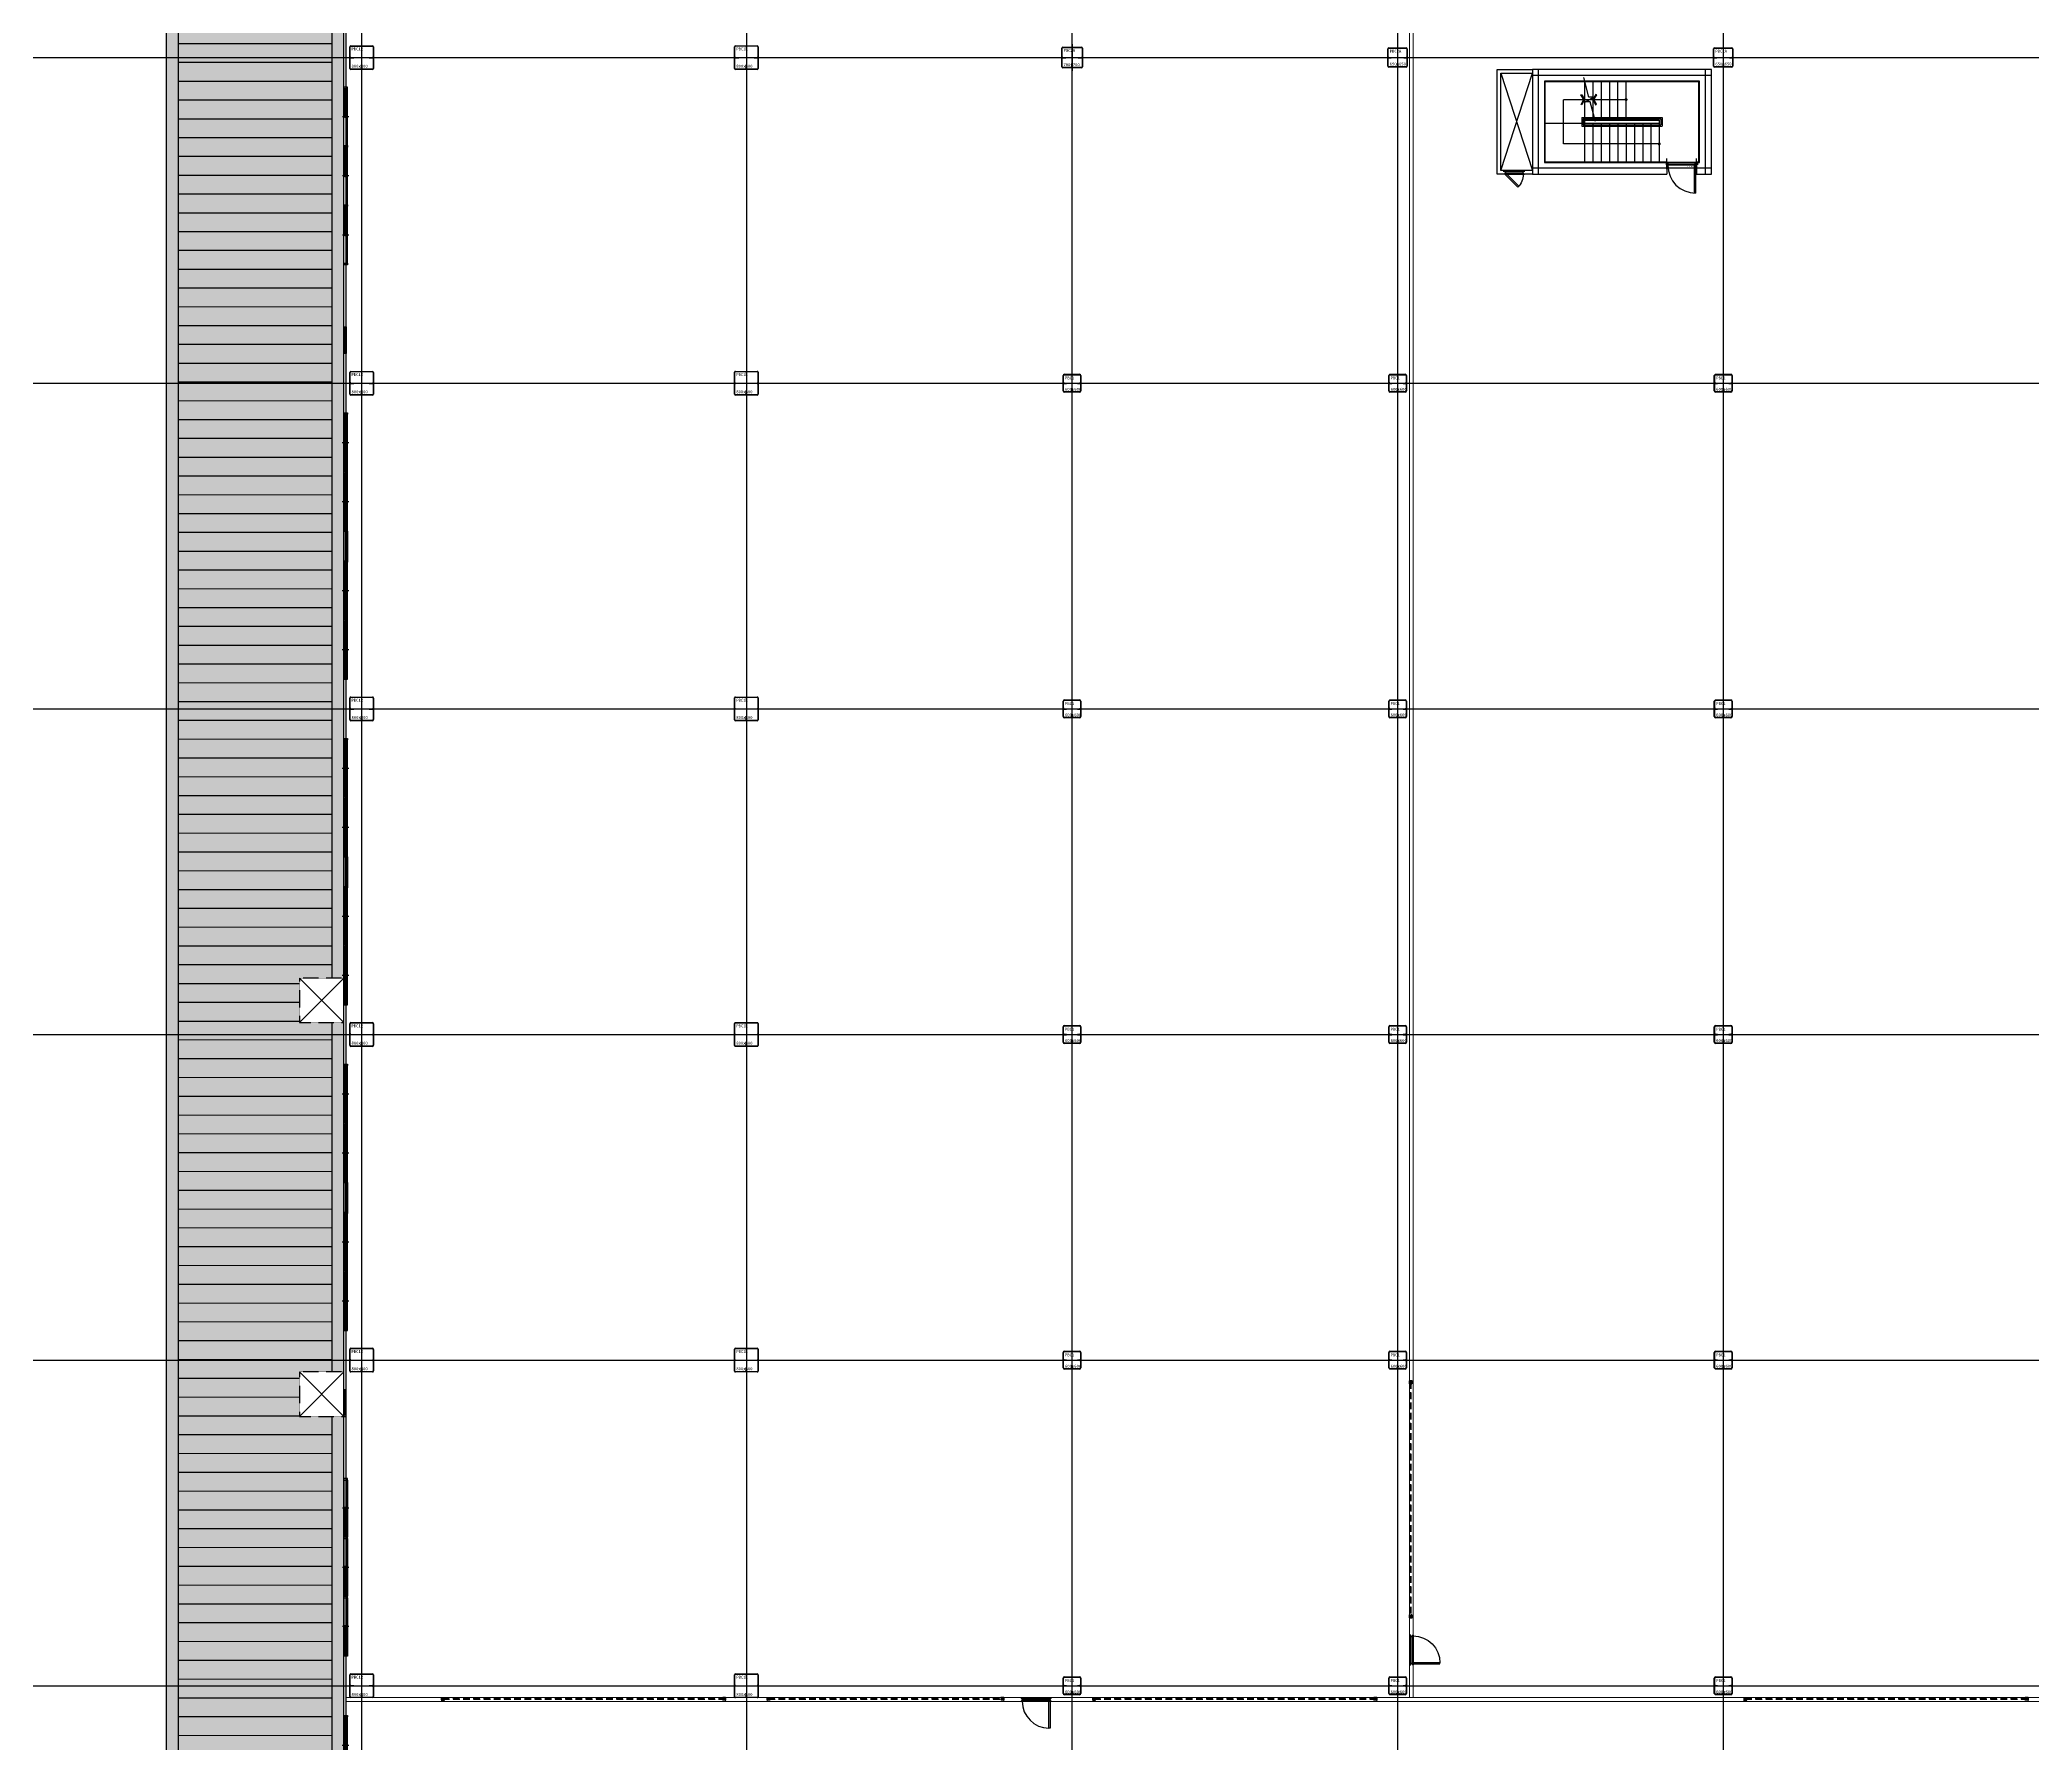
# Model space of a CAD drawing. Extents: x 152195838 to 160350639, y 364657247 to 370318102.
# Drawn here: x 157989079 to 158056385, y 365003094 to 365060630 of the extents above; entities that cross this region are included whole.
import ezdxf
from ezdxf.enums import TextEntityAlignment as Align
from ezdxf.xclip import XClip

# ---------------------------------------------------------------- set-up
doc = ezdxf.new("R2010")
doc.units = 0
doc.header["$MEASUREMENT"] = 0
for name, pattern in [('CEN', [63, 60, -1, 1, -1]), ('DASHED', [0.75, 0.5, -0.25]), ('HID', [2.3, 1.5, -0.8])]:
    doc.linetypes.add(name, pattern=pattern)
doc.layers.get('0').update_dxf_attribs({"linetype": 'CONTINUOUS'})
doc.layers.get('Defpoints').update_dxf_attribs({"linetype": 'CONTINUOUS'})
doc.layers.add('!WORK', color=150, linetype='CONTINUOUS', plot=False)
doc.layers.add('DEFPOINT', color=135, linetype='CONTINUOUS', plot=False)
for name, color, linetype in [('-S-foundation txt', 3, 'CONTINUOUS'), ('0-신축', 1, 'CONTINUOUS'), ('4A.TEC CEN 보조1', 14, 'CEN'), ('4A.TEC DOOR', 4, 'CONTINUOUS'), ('4A.TEC ELE 1', 7, 'CONTINUOUS'), ('4A.TEC ELE 4', 9, 'CONTINUOUS'), ('4A.TEC IND', 7, 'CONTINUOUS'), ('4A.TEC OPEN', 9, 'HID'), ('4A.TEC 마감선 2', 5, 'CONTINUOUS'), ('4A.TEC 벽체 1', 2, 'CONTINUOUS'), ('4A.TEC 벽체 3', 4, 'CONTINUOUS'), ('4A.TEC 벽체 4', 7, 'CONTINUOUS'), ('4A.TEC 주차 일반', 8, 'CONTINUOUS'), ('4A.TEC 창호 2', 4, 'CONTINUOUS'), ('4A.TEC 해치 1', 9, 'CONTINUOUS'), ('A-DOOR', 4, 'CONTINUOUS'), ('A-DOOR-C', 1, 'CONTINUOUS'), ('A-DOOR-FIN', 8, 'CONTINUOUS'), ('A-DOOR1', 4, 'CONTINUOUS'), ('A-DOOR2_CpON', 8, 'CONTINUOUS'), ('A-ETC', 5, 'CONTINUOUS'), ('main-plan$0$4A.TEC DOOR', 4, 'CONTINUOUS'), ('main-Plan$0$4A.TEC 창호 2', 4, 'CONTINUOUS'), ('P-BOX', 3, 'CONTINUOUS'), ('㈜SE&C ELE 1', 7, 'CONTINUOUS'), ('㈜SE&C 창호 2', 4, 'CONTINUOUS')]:
    doc.layers.add(name, color=color, linetype=linetype)
doc.styles.add('돋움', font='')
doc.styles.add('돋움체', font='')
doc.styles.get('돋움').set_extended_font_data('DotumChe')
doc.styles.get('돋움체').set_extended_font_data('DotumChe')

# ---------------------------------------------------------------- blocks, each defined once
blk = doc.blocks.new('asq9q')
for p, q in [((159790047, 364980932), (159791547, 364982432)), ((159790047, 364982432), (159791547, 364980932))]:
    blk.add_line(p, q)
at = {"linetype": 'DASHED'}
blk.add_lwpolyline([(159790047, 364980932), (159791547, 364980932), (159791547, 364982432), (159790047, 364982432)], close=True, dxfattribs=at)
blk = doc.blocks.new('zw$EEDA')
at = {"layer": '4A.TEC 해치 1', "linetype": 'Continuous'}
h = blk.add_hatch(color=254, dxfattribs=at)
h.dxf.hatch_style = 1
h.paths.add_polyline_path([(6000, 0), (6000, 11000), (4500, 11000), (4500, 12500), (6000, 12500), (6000, 31700), (4500, 31700), (4500, 33200), (6000, 33200), (6000, 45000), (4500, 45000), (4500, 46500), (6000, 46500), (6000, 89200), (0, 89200), (0, 0)])
at = {"layer": '4A.TEC 해치 1'}
h = blk.add_hatch(dxfattribs=at)
h.set_pattern_fill('LINE', color=256, scale=200, angle=360)
h.set_pattern_definition([(360, (-434424.4, 2090698.2), (2e-12, 635), [])])
edge = h.paths.add_edge_path()
edge.add_line((400, 88800), (5600, 88800))
edge.add_line((5600, 88800), (5600, 46500))
edge.add_line((5600, 46500), (4500, 46500))
edge.add_line((4500, 46500), (4500, 45000))
edge.add_line((4500, 45000), (5600, 45000))
edge.add_line((5600, 45000), (5600, 33200))
edge.add_line((5600, 33200), (4500, 33200))
edge.add_line((4500, 33200), (4500, 31700))
edge.add_line((4500, 31700), (5600, 31700))
edge.add_line((5600, 31700), (5600, 12500))
edge.add_line((5600, 12500), (4500, 12500))
edge.add_line((4500, 12500), (4500, 11000))
edge.add_line((4500, 11000), (5600, 11000))
edge.add_line((5600, 11000), (5600, 400))
edge.add_line((5600, 400), (400, 400))
edge.add_line((400, 400), (400, 88600))
at = {"ltscale": 1000}
blk.add_lwpolyline([(6000, 89200), (0, 89200), (0, 0), (6000, 0)], dxfattribs=at)
at = {"layer": '4A.TEC ELE 1', "color": 8}
for p, q in [((5600, 88800), (5600, 46500)), ((5600, 45000), (5600, 33200)), ((5600, 31700), (5600, 12500))]:
    blk.add_line(p, q, dxfattribs=at)
blk.add_lwpolyline([(6000, 88800), (400, 88800), (400, 400), (5600, 400)], dxfattribs=at)
for p in [(-159785547, -364935932), (-159785547, -364949232)]:
    blk.add_blockref('asq9q', p)
blk = doc.blocks.new('dwg3220')
h = blk.add_hatch()
h.set_pattern_fill('ANSI37', color=253, scale=4000, angle=45, style=0)
h.set_pattern_definition([(90, (143763.5, -224403.43), (-500, 3e-14), []), (180, (143763.5, -224403.43), (-6e-14, -500), [])])
h.paths.add_polyline_path([(175475, 107628), (168277, 111740), (163617, 114401, -0.125113), (160887, 117037), (160717, 116931, -0.044026), (160093, 118172), (146103, 153405), (143474, 160024), (143474, 180350, 0.031352), (141674, 178662), (141674, 159680), (144572, 152384), (158420, 117508, 0.170076), (162625, 112664), (198212, 92338, 0.414214), (197541, 94794), (175375, 107454)])
blk = doc.blocks.new('main-Plan$0$4A.TEC 점검구 700')
at = {"layer": 'main-Plan$0$4A.TEC 창호 2', "ltscale": 1.2}
for p, q in [((-55, 0), (-645, 0)), ((-40, -100), (-660, -100)), ((-55, -50), (-645, -50))]:
    blk.add_line(p, q, dxfattribs=at)
at = {"layer": 'main-Plan$0$4A.TEC 창호 2', "flags": 128}
for points in [[(-700, -20), (-700, 0), (-645, 0), (-645, -50), (-660, -50), (-660, -100), (-700, -100), (-700, -80)], [(0, -20), (0, 0), (-55, 0), (-55, -50), (-40, -50), (-40, -100), (0, -100), (0, -80)]]:
    blk.add_lwpolyline(points, dxfattribs=at)
at = {"layer": 'main-Plan$0$4A.TEC 창호 2', "ltscale": 1.2}
blk.add_lwpolyline([(-40, -100), (-72, -68), (-510, -507), (-478, -538)], close=True, dxfattribs=at)
at = {"layer": 'main-Plan$0$4A.TEC 창호 2'}
blk.add_arc((-40, -100), 620, 180, 225, dxfattribs=at)
blk = doc.blocks.new('zw$4FF5')
at = {"layer": '4A.TEC OPEN', "ltscale": 150}
for p, q in [((72, 9754), (72, 246)), ((98, 9760), (98, 240))]:
    blk.add_line(p, q, dxfattribs=at)
at = {"layer": '4A.TEC 벽체 4', "color": 251, "lineweight": 0, "ltscale": 15}
for p, q in [((125, 9800), (0, 9800)), ((125, 200), (0, 200))]:
    blk.add_line(p, q, dxfattribs=at)
at = {"layer": '4A.TEC 벽체 4'}
for p, q in [((45, 9800), (45, 9700)), ((48, 9800), (45, 9800)), ((125, 9800), (45, 9800)), ((45, 9800), (45, 9797)), ((45, 9700), (67, 9700)), ((48, 9703), (48, 9797)), ((48, 9797), (122, 9797)), ((64, 9703), (48, 9703)), ((50, 9705), (50, 9795)), ((50, 9795), (69, 9795)), ((62, 9705), (50, 9705)), ((62, 9781), (108, 9781)), ((62, 9722), (62, 9781)), ((62, 9781), (108, 9781)), ((62, 9705), (62, 9781)), ((106, 9779), (64, 9779)), ((64, 9779), (64, 9703)), ((67, 9776), (103, 9776)), ((67, 9700), (67, 9776)), ((85, 9760), (72, 9754)), ((98, 9748), (72, 9748)), ((85, 9760), (98, 9760)), ((120, 9795), (101, 9795)), ((103, 9776), (103, 9700)), ((103, 9700), (125, 9700)), ((106, 9703), (106, 9779)), ((122, 9703), (106, 9703)), ((108, 9781), (108, 9722)), ((108, 9705), (108, 9781)), ((108, 9705), (120, 9705)), ((120, 9705), (120, 9795)), ((122, 9703), (122, 9797)), ((125, 9800), (125, 9700)), ((45, 200), (45, 300)), ((45, 300), (67, 300)), ((48, 200), (45, 200)), ((125, 200), (45, 200)), ((48, 297), (48, 203)), ((64, 297), (48, 297)), ((48, 203), (122, 203)), ((50, 295), (50, 205)), ((62, 295), (50, 295)), ((50, 205), (69, 205)), ((62, 295), (62, 219)), ((62, 278), (62, 219)), ((62, 219), (108, 219)), ((62, 219), (108, 219)), ((64, 221), (64, 297)), ((106, 221), (64, 221)), ((67, 300), (67, 224)), ((67, 224), (103, 224)), ((98, 252), (72, 252)), ((85, 240), (72, 246)), ((85, 240), (98, 240)), ((120, 205), (101, 205)), ((103, 224), (103, 300)), ((103, 300), (125, 300)), ((106, 297), (106, 221)), ((122, 297), (106, 297)), ((108, 295), (108, 219)), ((108, 295), (120, 295)), ((108, 219), (108, 278)), ((120, 295), (120, 205)), ((122, 297), (122, 203)), ((125, 200), (125, 300)), ((125, 200), (125, 203))]:
    blk.add_line(p, q, dxfattribs=at)
blk = doc.blocks.new('KD FSD1000(0815)')
at = {"layer": '4A.TEC DOOR'}
for p, q in [((-10, 0), (0, 0)), ((973, 0), (27, 0)), ((1000, 0), (1010, 0)), ((-10, -100), (0, -100)), ((973, -45), (27, -45)), ((973, -100), (27, -100)), ((1000, -100), (1010, -100))]:
    blk.add_line(p, q, dxfattribs=at)
blk.add_lwpolyline([(27, 906), (67, 906), (67, 0), (27, 0), (27, 906)], close=True, dxfattribs=at)
for points in [[(0, -20), (0, 0), (27, 0), (27, -45), (42, -45), (42, -70), (27, -100), (0, -100), (0, -80), (2, -80), (2, -98), (26, -98), (40, -70), (40, -47), (25, -47), (25, -2), (2, -2), (2, -20), (0, -20)], [(1000, -20), (1000, 0), (973, 0), (973, -45), (958, -45), (958, -70), (973, -100), (1000, -100), (1000, -80), (998, -80), (998, -98), (974, -98), (960, -70), (960, -47), (975, -47), (975, -2), (998, -2), (998, -20), (1000, -20)]]:
    blk.add_lwpolyline(points, dxfattribs=at)
at = {"layer": '4A.TEC DOOR', "color": 9}
blk.add_arc((67, 0), 906, 0, 90, dxfattribs=at)
blk = doc.blocks.new('a7q')
at = {"layer": '4A.TEC OPEN', "ltscale": 150}
for p, q in [((788157, -3738483), (796077, -3738483)), ((788163, -3738509), (796071, -3738509))]:
    blk.add_line(p, q, dxfattribs=at)
at = {"layer": '4A.TEC 벽체 4'}
for p, q in [((788117, -3738456), (788217, -3738456)), ((788117, -3738456), (788117, -3738536)), ((788117, -3738534), (788117, -3738536)), ((788117, -3738536), (788217, -3738536)), ((788117, -3738536), (788120, -3738536)), ((788120, -3738534), (788120, -3738459)), ((788215, -3738459), (788120, -3738459)), ((788215, -3738534), (788120, -3738534)), ((788122, -3738461), (788122, -3738480)), ((788212, -3738461), (788122, -3738461)), ((788122, -3738531), (788122, -3738512)), ((788212, -3738531), (788122, -3738531)), ((788136, -3738519), (788136, -3738473)), ((788136, -3738473), (788195, -3738473)), ((788136, -3738519), (788136, -3738473)), ((788212, -3738473), (788136, -3738473)), ((788195, -3738519), (788136, -3738519)), ((788212, -3738519), (788136, -3738519)), ((788138, -3738476), (788138, -3738517)), ((788215, -3738476), (788138, -3738476)), ((788138, -3738517), (788215, -3738517)), ((788141, -3738515), (788141, -3738478)), ((788141, -3738478), (788217, -3738478)), ((788217, -3738515), (788141, -3738515)), ((788157, -3738496), (788157, -3738483)), ((788157, -3738496), (788163, -3738509)), ((788169, -3738483), (788169, -3738509)), ((788212, -3738473), (788212, -3738461)), ((788212, -3738519), (788212, -3738531)), ((788215, -3738459), (788215, -3738476)), ((788215, -3738517), (788215, -3738534)), ((788217, -3738478), (788217, -3738456)), ((788217, -3738536), (788217, -3738514)), ((796017, -3738478), (796017, -3738456)), ((796117, -3738456), (796017, -3738456)), ((796094, -3738478), (796017, -3738478)), ((796017, -3738536), (796017, -3738514)), ((796017, -3738515), (796094, -3738515)), ((796117, -3738536), (796017, -3738536)), ((796020, -3738459), (796020, -3738476)), ((796020, -3738459), (796115, -3738459)), ((796020, -3738476), (796096, -3738476)), ((796020, -3738517), (796020, -3738534)), ((796096, -3738517), (796020, -3738517)), ((796020, -3738534), (796115, -3738534)), ((796022, -3738473), (796022, -3738461)), ((796022, -3738461), (796112, -3738461)), ((796022, -3738473), (796098, -3738473)), ((796022, -3738519), (796022, -3738531)), ((796022, -3738519), (796098, -3738519)), ((796022, -3738531), (796112, -3738531)), ((796098, -3738473), (796039, -3738473)), ((796039, -3738519), (796098, -3738519)), ((796066, -3738483), (796066, -3738509)), ((796077, -3738496), (796071, -3738509)), ((796077, -3738496), (796077, -3738483)), ((796094, -3738515), (796094, -3738478)), ((796096, -3738476), (796096, -3738517)), ((796098, -3738519), (796098, -3738473)), ((796098, -3738519), (796098, -3738473)), ((796112, -3738461), (796112, -3738480)), ((796112, -3738531), (796112, -3738512)), ((796117, -3738456), (796115, -3738456)), ((796115, -3738534), (796115, -3738459)), ((796117, -3738456), (796117, -3738536)), ((796117, -3738534), (796117, -3738536))]:
    blk.add_line(p, q, dxfattribs=at)
at = {"layer": '4A.TEC 벽체 4', "color": 251, "lineweight": 0, "ltscale": 15}
for p, q in [((788117, -3738456), (788117, -3738581)), ((796117, -3738456), (796117, -3738581))]:
    blk.add_line(p, q, dxfattribs=at)
at = {"layer": '4A.TEC DOOR', "rotation": 180}
blk.add_blockref('KD FSD1000(0815)', (797707, -3738581), dxfattribs=at)
blk = doc.blocks.new('zw$BC15')
at = {"layer": '4A.TEC 창호 2'}
for p, q in [((50, 7025), (50, 8950)), ((100, 7025), (100, 8950)), ((100, 8910), (136, 8910)), ((136, 7975), (136, 8950)), ((175, 7025), (175, 8950)), ((64, 7025), (64, 8025)), ((64, 8025), (136, 8025)), ((64, 7975), (136, 7975)), ((50, 5050), (50, 6975)), ((64, 7065), (100, 7065)), ((100, 5050), (100, 6975)), ((100, 6935), (136, 6935)), ((136, 5975), (136, 6975)), ((175, 5050), (175, 6975)), ((64, 5050), (64, 6025)), ((64, 6025), (136, 6025)), ((64, 5975), (136, 5975)), ((50, 4000), (50, 5000)), ((64, 5090), (100, 5090)), ((94, 5000), (94, 4000)), ((130, 5000), (130, 4000)), ((175, 5000), (175, 4000)), ((50, 2025), (50, 3950)), ((100, 2025), (100, 3950)), ((100, 3910), (136, 3910)), ((136, 2975), (136, 3950)), ((175, 2025), (175, 3950)), ((64, 2025), (64, 3025)), ((64, 3025), (136, 3025)), ((64, 2975), (136, 2975)), ((64, 2065), (100, 2065)), ((50, 50), (50, 1975)), ((100, 50), (100, 1975)), ((100, 1935), (136, 1935)), ((136, 975), (136, 1975)), ((175, 50), (175, 1975)), ((64, 50), (64, 1025)), ((64, 1025), (136, 1025)), ((64, 975), (136, 975)), ((64, 90), (100, 90))]:
    blk.add_line(p, q, dxfattribs=at)
at = {"layer": '4A.TEC 창호 2', "color": 8}
for p, q in [((118, 8910), (118, 8025)), ((82, 7975), (82, 7065)), ((118, 6935), (118, 6025)), ((82, 5975), (82, 5090)), ((112, 5000), (112, 4000)), ((118, 3910), (118, 3025)), ((82, 2975), (82, 2065)), ((118, 1935), (118, 1025)), ((82, 975), (82, 90))]:
    blk.add_line(p, q, dxfattribs=at)
at = {"layer": '4A.TEC 창호 2', "color": 1}
for p, q in [((0, 8000), (215, 8000)), ((0, 6000), (215, 6000)), ((0, 3000), (215, 3000)), ((0, 1000), (215, 1000))]:
    blk.add_line(p, q, dxfattribs=at)
at = {"layer": '4A.TEC 창호 2'}
for points in [[(175, 9000), (175, 8950), (136, 8950), (136, 8960), (100, 8960), (100, 8950), (50, 8950), (50, 9000)], [(175, 5050), (100, 5050), (100, 5040), (64, 5040), (64, 5050), (50, 5050), (50, 5000), (175, 5000)], [(175, 4000), (175, 3950), (136, 3950), (136, 3960), (100, 3960), (100, 3950), (50, 3950), (50, 4000)], [(175, 50), (100, 50), (100, 40), (64, 40), (64, 50), (50, 50), (50, 0), (175, 0)]]:
    blk.add_lwpolyline(points, close=True, dxfattribs=at)
at = {"layer": '4A.TEC 창호 2', "flags": 128}
for points in [[(100, 6975), (100, 6985), (136, 6985), (136, 6975), (175, 6975), (175, 7025), (100, 7025), (100, 7015), (64, 7015), (64, 7025), (50, 7025), (50, 6975)], [(100, 1975), (100, 1985), (136, 1985), (136, 1975), (175, 1975), (175, 2025), (100, 2025), (100, 2015), (64, 2015), (64, 2025), (50, 2025), (50, 1975)]]:
    blk.add_lwpolyline(points, close=True, dxfattribs=at)
blk = doc.blocks.new('zw$4749')
at = {"layer": '㈜SE&C ELE 1'}
for p, q in [((0, 125), (900, 125)), ((0, 50), (900, 50))]:
    blk.add_line(p, q, dxfattribs=at)
at = {"layer": '㈜SE&C 창호 2'}
for p, q in [((40, 111), (860, 111)), ((40, 89), (860, 89))]:
    blk.add_line(p, q, dxfattribs=at)
for points in [[(0, 125), (40, 125), (40, 50), (0, 50)], [(860, 125), (900, 125), (900, 50), (860, 50)]]:
    blk.add_lwpolyline(points, close=True, dxfattribs=at)
blk = doc.blocks.new('zw$DC4C')
at = {"layer": '4A.TEC 창호 2'}
for p, q in [((50, 4025), (50, 5950)), ((100, 4025), (100, 5950)), ((100, 5910), (136, 5910)), ((136, 4975), (136, 5950)), ((175, 4025), (175, 5950)), ((64, 4025), (64, 5025)), ((64, 5025), (136, 5025)), ((64, 4975), (136, 4975)), ((64, 4065), (100, 4065)), ((50, 2025), (50, 3975)), ((100, 2025), (100, 3975)), ((100, 3935), (136, 3935)), ((136, 2975), (136, 3975)), ((175, 2025), (175, 3975)), ((64, 2025), (64, 3025)), ((64, 3025), (136, 3025)), ((64, 2975), (136, 2975)), ((64, 2065), (100, 2065)), ((50, 50), (50, 1975)), ((100, 50), (100, 1975)), ((100, 1935), (136, 1935)), ((136, 975), (136, 1975)), ((175, 50), (175, 1975)), ((64, 50), (64, 1025)), ((64, 1025), (136, 1025)), ((64, 975), (136, 975)), ((64, 90), (100, 90))]:
    blk.add_line(p, q, dxfattribs=at)
at = {"layer": '4A.TEC 창호 2', "color": 8}
for p, q in [((118, 5910), (118, 5025)), ((82, 4975), (82, 4065)), ((118, 3935), (118, 3025)), ((82, 2975), (82, 2065)), ((118, 1935), (118, 1025)), ((82, 975), (82, 90))]:
    blk.add_line(p, q, dxfattribs=at)
at = {"layer": '4A.TEC 창호 2', "color": 1}
for p, q in [((0, 5000), (215, 5000)), ((0, 3000), (215, 3000)), ((0, 1000), (215, 1000))]:
    blk.add_line(p, q, dxfattribs=at)
at = {"layer": '4A.TEC 창호 2'}
blk.add_lwpolyline([(175, 6000), (175, 5950), (136, 5950), (136, 5960), (100, 5960), (100, 5950), (50, 5950), (50, 6000)], close=True, dxfattribs=at)
at = {"layer": '4A.TEC 창호 2', "flags": 128}
for points in [[(100, 3975), (100, 3985), (136, 3985), (136, 3975), (175, 3975), (175, 4025), (100, 4025), (100, 4015), (64, 4015), (64, 4025), (50, 4025), (50, 3975)], [(100, 1975), (100, 1985), (136, 1985), (136, 1975), (175, 1975), (175, 2025), (100, 2025), (100, 2015), (64, 2015), (64, 2025), (50, 2025), (50, 1975)], [(175, 0), (175, 50), (100, 50), (100, 40), (64, 40), (64, 50), (50, 50), (50, 0)]]:
    blk.add_lwpolyline(points, close=True, dxfattribs=at)
blk = doc.blocks.new('A$C4D7A5D56')
at = {"layer": '!WORK', "linetype": 'Continuous'}
for p, q in [((809, 1030), (1171, 1030)), ((809, 30), (1171, 30))]:
    blk.add_line(p, q, dxfattribs=at)
at = {"layer": 'A-DOOR'}
for points in [[(940, 1000), (980, 1000), (980, 985), (1040, 985), (1040, 1000), (1040, 1000), (1040, 1030), (940, 1030)], [(1040, 30), (940, 30), (940, 60), (980, 60), (980, 75), (1040, 75), (1040, 60), (1040, 60)]]:
    blk.add_lwpolyline(points, close=True, dxfattribs=at)
at = {"layer": 'A-DOOR-C'}
blk.add_arc((940, 60), 940, 90, 180, dxfattribs=at)
at = {"layer": 'A-DOOR-FIN'}
for p, q in [((940, 60), (940, 1000)), ((980, 75), (980, 985)), ((1040, 60), (1040, 1000)), ((1040, 75), (1040, 985))]:
    blk.add_line(p, q, dxfattribs=at)
at = {"layer": 'A-DOOR1'}
blk.add_lwpolyline([(0, 60), (0, 100), (940, 100), (940, 60)], close=True, dxfattribs=at)
at = {"layer": 'A-DOOR2_CpON', "linetype": 'Continuous'}
blk.add_line((940, 60), (940, 1000), dxfattribs=at)
at = {"layer": 'A-ETC'}
for p, q in [((1020, 1060), (960, 1060)), ((960, 1060), (960, 1030)), ((1020, 0), (960, 0))]:
    blk.add_line(p, q, dxfattribs=at)
at = {"layer": '!WORK', "style": '돋움'}
blk.add_text('1000 FSD', height=35, rotation=90, dxfattribs=at).set_placement((898, 113), align=Align.MIDDLE_LEFT)
blk = doc.blocks.new('A$C111325cc')
at = {"layer": 'DEFPOINT'}
for p, q in [((136276, 244000), (136276, 0)), ((149276, 244000), (149276, 0)), ((160276, 244000), (160276, 0)), ((171276, 244000), (171276, 0)), ((182276, 244000), (182276, 0)), ((0, 163063), (324969, 163063)), ((0, 152063), (324969, 152063)), ((0, 141063), (324969, 141063)), ((0, 130063), (324969, 130063)), ((0, 119063), (324969, 119063)), ((0, 108063), (324969, 108063))]:
    blk.add_line(p, q, dxfattribs=at)
blk = doc.blocks.new('PBC12(B2F~2F)')
at = {"layer": 'P-BOX'}
h = blk.add_hatch(color=3, dxfattribs=at)
h.dxf.hatch_style = 1
h.paths.add_polyline_path([(135, 495, -0.414216), (100, 530), (100, 495)])
h.paths.add_polyline_path([(900, 470), (900, 505), (865, 505, -0.414217)])
at = {"layer": 'Defpoints', "color": 1, "ltscale": 50}
for p, q in [((500, 1000), (500, 0)), ((0, 500), (1000, 500))]:
    blk.add_line(p, q, dxfattribs=at)
at = {"layer": 'P-BOX', "color": 3, "ltscale": 50}
for p, q in [((495, 890), (495, 750)), ((495, 750), (505, 750)), ((505, 750), (505, 890)), ((100, 495), (240, 495)), ((135, 505), (240, 505)), ((240, 505), (240, 495)), ((495, 110), (495, 250)), ((495, 250), (505, 250)), ((505, 250), (505, 110)), ((760, 505), (900, 505)), ((760, 505), (760, 495)), ((760, 495), (865, 495))]:
    blk.add_line(p, q, dxfattribs=at)
for points in [[(100, 135), (100, 865)], [(110, 530), (110, 865)], [(135, 900), (865, 900)], [(135, 890), (865, 890)], [(890, 865), (890, 505)], [(900, 865), (900, 135)], [(110, 135), (110, 495)], [(110, 495), (135, 495), (135, 486), (110, 486), (110, 495)], [(865, 110), (135, 110)], [(865, 100), (135, 100)], [(865, 514), (890, 514), (890, 505), (865, 505), (865, 514)], [(890, 470), (890, 135)]]:
    blk.add_lwpolyline(points, dxfattribs=at)
for centre, radius, start, end in [((135, 865), 35, 90, 180), ((135, 865), 25, 90, 180), ((865, 865), 35, 0, 90), ((865, 865), 25, 0, 90), ((135, 530), 35, 180, 270), ((135, 135), 35, 180, 270), ((135, 530), 25, 180, 270), ((135, 135), 25, 180, 270), ((865, 470), 35, 0, 90), ((865, 470), 25, 0, 90), ((865, 135), 35, 270, 0), ((865, 135), 25, 270, 0)]:
    blk.add_arc(centre, radius, start, end, dxfattribs=at)
at = {"layer": 'DEFPOINT', "style": '돋움체'}
for s, p in [('PBC12', (160, 742)), ('800x800', (160, 160))]:
    blk.add_text(s, height=100, dxfattribs=at).set_placement(p)
blk = doc.blocks.new('PBC11(B2F~1F)')
at = {"layer": 'P-BOX'}
h = blk.add_hatch(color=3, dxfattribs=at)
h.dxf.hatch_style = 1
h.paths.add_polyline_path([(100, 527), (100, 496), (132, 496, -0.414214)])
h.paths.add_polyline_path([(900, 504), (868, 504, -0.414214), (900, 473)])
h.paths.add_polyline_path([(772, 562), (885, 562), (885, 644), (772, 644)], flags=9)
h.paths.add_polyline_path([(475, 597), (526, 597), (526, 680), (475, 680)], flags=9)
at = {"layer": 'Defpoints', "color": 1, "ltscale": 50}
for p, q in [((500, 1000), (500, 0)), ((0, 500), (1000, 500))]:
    blk.add_line(p, q, dxfattribs=at)
at = {"layer": 'P-BOX', "color": 3, "ltscale": 50}
for p, q in [((496, 891), (496, 751)), ((496, 751), (504, 751)), ((504, 751), (504, 891)), ((100, 496), (240, 496)), ((132, 504), (240, 504)), ((240, 504), (240, 496)), ((496, 109), (496, 249)), ((496, 249), (504, 249)), ((504, 249), (504, 109)), ((760, 504), (900, 504)), ((760, 504), (760, 496)), ((760, 496), (868, 496))]:
    blk.add_line(p, q, dxfattribs=at)
for points in [[(100, 132), (100, 868)], [(109, 527), (109, 868)], [(132, 900), (868, 900)], [(132, 891), (868, 891)], [(891, 868), (891, 504)], [(900, 868), (900, 132)], [(109, 132), (109, 496)], [(109, 496), (134, 496), (134, 486), (109, 486), (109, 496)], [(868, 109), (132, 109)], [(868, 100), (132, 100)], [(866, 514), (891, 514), (891, 504), (866, 504), (866, 514)], [(891, 473), (891, 132)]]:
    blk.add_lwpolyline(points, dxfattribs=at)
for centre, radius, start, end in [((132, 868), 31.5, 90, 180), ((132, 868), 22.5, 90, 180), ((868, 868), 31.5, 0, 90), ((868, 868), 22.5, 0, 90), ((132, 527), 31.5, 180, 270), ((132, 132), 31.5, 180, 270), ((132, 527), 22.5, 180, 270), ((132, 132), 22.5, 180, 270), ((868, 473), 31.5, 0, 90), ((868, 473), 22.5, 0, 90), ((868, 132), 31.5, 270, 0), ((868, 132), 22.5, 270, 0)]:
    blk.add_arc(centre, radius, start, end, dxfattribs=at)
at = {"layer": 'DEFPOINT', "style": '돋움체'}
for s, p in [('PBC11', (160, 742)), ('800x800', (160, 160))]:
    blk.add_text(s, height=100, dxfattribs=at).set_placement(p)
blk = doc.blocks.new('PBC2A(B2F)')
at = {"layer": 'P-BOX'}
h = blk.add_hatch(color=3, dxfattribs=at)
h.dxf.hatch_style = 1
h.paths.add_polyline_path([(100, 477), (100, 446), (132, 446, -0.414214)])
h.paths.add_polyline_path([(800, 454), (768, 454, -0.414214), (800, 423)])
at = {"layer": 'Defpoints', "color": 1, "ltscale": 50}
for p, q in [((450, 900), (450, 0)), ((0, 450), (900, 450))]:
    blk.add_line(p, q, dxfattribs=at)
at = {"layer": 'P-BOX', "color": 3, "ltscale": 50}
for p, q in [((446, 791), (446, 651)), ((454, 651), (454, 791)), ((100, 446), (240, 446)), ((132, 454), (240, 454)), ((240, 454), (240, 446)), ((446, 651), (454, 651)), ((446, 109), (446, 249)), ((446, 249), (454, 249)), ((454, 249), (454, 109)), ((660, 454), (800, 454)), ((660, 454), (660, 446)), ((660, 446), (768, 446))]:
    blk.add_line(p, q, dxfattribs=at)
for points in [[(100, 132), (100, 768)], [(109, 477), (109, 768)], [(132, 800), (768, 800)], [(132, 791), (768, 791)], [(791, 768), (791, 454)], [(800, 768), (800, 132)], [(109, 132), (109, 446)], [(109, 446), (134, 446), (134, 436), (109, 436), (109, 446)], [(768, 109), (132, 109)], [(768, 100), (132, 100)], [(766, 464), (791, 464), (791, 454), (766, 454), (766, 464)], [(791, 423), (791, 132)]]:
    blk.add_lwpolyline(points, dxfattribs=at)
for centre, radius, start, end in [((132, 768), 31.5, 90, 180), ((132, 768), 22.5, 90, 180), ((768, 768), 31.5, 0, 90), ((768, 768), 22.5, 0, 90), ((132, 477), 31.5, 180, 270), ((132, 132), 31.5, 180, 270), ((132, 477), 22.5, 180, 270), ((132, 132), 22.5, 180, 270), ((768, 423), 31.5, 0, 90), ((768, 423), 22.5, 0, 90), ((768, 132), 31.5, 270, 0), ((768, 132), 22.5, 270, 0)]:
    blk.add_arc(centre, radius, start, end, dxfattribs=at)
at = {"layer": 'DEFPOINT', "style": '돋움체'}
for s, p in [('PBC2A', (160, 642)), ('700x700', (160, 160))]:
    blk.add_text(s, height=100, dxfattribs=at).set_placement(p)
blk = doc.blocks.new('PBC1(B1F~1F)')
at = {"layer": 'P-BOX', "ltscale": 50}
h = blk.add_hatch(color=3, dxfattribs=at)
h.dxf.hatch_style = 1
h.paths.add_polyline_path([(100, 436), (100, 394), (142, 394, -0.414214)])
h.paths.add_polyline_path([(700, 406), (658, 406, -0.414214), (700, 364)])
at = {"layer": 'Defpoints', "color": 1, "ltscale": 50}
for p, q in [((400, 800), (400, 0)), ((0, 400), (800, 400))]:
    blk.add_line(p, q, dxfattribs=at)
at = {"layer": 'P-BOX', "color": 3, "ltscale": 50}
for p, q in [((394, 688), (394, 578)), ((406, 578), (406, 688)), ((100, 394), (210, 394)), ((142, 406), (210, 406)), ((210, 406), (210, 394)), ((394, 578), (406, 578)), ((394, 112), (394, 222)), ((394, 222), (406, 222)), ((406, 222), (406, 112)), ((590, 406), (700, 406)), ((590, 406), (590, 394)), ((590, 394), (658, 394))]:
    blk.add_line(p, q, dxfattribs=at)
for points in [[(142, 700), (658, 700)], [(142, 688), (658, 688)], [(100, 142), (100, 658)], [(112, 436), (112, 658)], [(112, 142), (112, 394)], [(112, 394), (137, 394), (137, 385), (112, 385), (112, 394)], [(658, 112), (142, 112)], [(658, 100), (142, 100)], [(663, 415), (688, 415), (688, 406), (663, 406), (663, 415)], [(688, 658), (688, 406)], [(688, 364), (688, 142)], [(700, 658), (700, 142)]]:
    blk.add_lwpolyline(points, dxfattribs=at)
for centre, radius, start, end in [((142, 658), 42, 90, 180), ((142, 658), 30, 90, 180), ((658, 658), 42, 0, 90), ((658, 658), 30, 0, 90), ((142, 436), 42, 180, 270), ((142, 142), 42, 180, 270), ((142, 436), 30, 180, 270), ((142, 142), 30, 180, 270), ((658, 364), 42, 0, 90), ((658, 364), 30, 0, 90), ((658, 142), 42, 270, 0), ((658, 142), 30, 270, 0)]:
    blk.add_arc(centre, radius, start, end, dxfattribs=at)
at = {"layer": 'DEFPOINT', "style": '돋움체'}
for s, p in [('600x600', (163, 146)), ('PBC1', (164, 527))]:
    blk.add_text(s, height=100, dxfattribs=at).set_placement(p)
blk = doc.blocks.new('PBC2A(B1F~1F)')
at = {"layer": 'P-BOX'}
h = blk.add_hatch(color=256, dxfattribs=at)
h.dxf.hatch_style = 1
h.paths.add_polyline_path([(132, 420, -0.414214), (100, 452), (100, 420)])
h = blk.add_hatch(color=256, dxfattribs=at)
h.dxf.hatch_style = 1
h.paths.add_polyline_path([(750, 430), (718, 430, -0.414214), (750, 398)])
at = {"layer": 'Defpoints', "color": 1, "ltscale": 50}
for p, q in [((425, 850), (425, 0)), ((0, 425), (850, 425))]:
    blk.add_line(p, q, dxfattribs=at)
at = {"layer": 'P-BOX', "color": 3, "ltscale": 50}
for p, q in [((420, 741), (420, 631)), ((430, 631), (430, 741)), ((100, 420), (210, 420)), ((132, 430), (210, 430)), ((210, 430), (210, 420)), ((420, 631), (430, 631)), ((420, 109), (420, 219)), ((420, 219), (430, 219)), ((430, 219), (430, 109)), ((640, 430), (750, 430)), ((640, 430), (640, 420)), ((640, 420), (718, 420))]:
    blk.add_line(p, q, dxfattribs=at)
for points in [[(100, 132), (100, 718)], [(109, 452), (109, 718)], [(132, 750), (718, 750)], [(132, 741), (718, 741)], [(741, 718), (741, 430)], [(750, 718), (750, 132)], [(109, 132), (109, 420)], [(109, 420), (134, 420), (134, 412), (109, 412), (109, 420)], [(718, 109), (132, 109)], [(718, 100), (132, 100)], [(716, 438), (741, 438), (741, 430), (716, 430), (716, 438)], [(741, 398), (741, 132)]]:
    blk.add_lwpolyline(points, dxfattribs=at)
for centre, radius, start, end in [((132, 718), 31.5, 90, 180), ((132, 718), 22.5, 90, 180), ((718, 718), 31.5, 0, 90), ((718, 718), 22.5, 0, 90), ((132, 452), 31.5, 180, 270), ((132, 132), 31.5, 180, 270), ((132, 452), 22.5, 180, 270), ((132, 132), 22.5, 180, 270), ((718, 398), 31.5, 0, 90), ((718, 398), 22.5, 0, 90), ((718, 132), 31.5, 270, 0), ((718, 132), 22.5, 270, 0)]:
    blk.add_arc(centre, radius, start, end, dxfattribs=at)
at = {"layer": 'DEFPOINT', "style": '돋움체'}
for s, p in [('PBC2A', (160, 592)), ('650x650', (160, 160))]:
    blk.add_text(s, height=100, dxfattribs=at).set_placement(p)
blk = doc.blocks.new('B1F~1FCOL')
at = {"layer": '-S-foundation txt', "linetype": 'DASHED'}
for name, p in [('PBC12(B2F~2F)', (0, 77000)), ('PBC11(B2F~1F)', (13000, 77000)), ('PBC2A(B2F)', (24054, 77050)), ('PBC12(B2F~2F)', (0, 66000)), ('PBC11(B2F~1F)', (13000, 66000)), ('PBC12(B2F~2F)', (0, 55000)), ('PBC11(B2F~1F)', (13000, 55000)), ('PBC12(B2F~2F)', (0, 44000)), ('PBC11(B2F~1F)', (13000, 44000)), ('PBC12(B2F~2F)', (0, 33000)), ('PBC11(B2F~1F)', (13000, 33000)), ('PBC12(B2F~2F)', (0, 22000)), ('PBC11(B2F~1F)', (13000, 22000))]:
    blk.add_blockref(name, p, dxfattribs=at)
at = {"layer": 'P-BOX', "linetype": 'DASHED'}
for name, p in [('PBC2A(B1F~1F)', (35075, 77075)), ('PBC2A(B1F~1F)', (46075, 77075)), ('PBC1(B1F~1F)', (24100, 66100)), ('PBC1(B1F~1F)', (35100, 66100)), ('PBC1(B1F~1F)', (46100, 66100)), ('PBC1(B1F~1F)', (24100, 55100)), ('PBC1(B1F~1F)', (35100, 55100)), ('PBC1(B1F~1F)', (46100, 55100)), ('PBC1(B1F~1F)', (24100, 44100)), ('PBC1(B1F~1F)', (35100, 44100)), ('PBC1(B1F~1F)', (46100, 44100)), ('PBC1(B1F~1F)', (24100, 33100)), ('PBC1(B1F~1F)', (35100, 33100)), ('PBC1(B1F~1F)', (46100, 33100)), ('PBC1(B1F~1F)', (24100, 22100)), ('PBC1(B1F~1F)', (35100, 22100)), ('PBC1(B1F~1F)', (46100, 22100))]:
    blk.add_blockref(name, p, dxfattribs=at)

msp = doc.modelspace()

# ---------------------------------------------------------------- linework, layer by layer
at = {"layer": '4A.TEC CEN 보조1'}
for p, q in [((158039707.0046, 365056091.8958), (158039707.0046, 365059631.8958)), ((158045347.0046, 365056091.8958), (158045347.0046, 365059631.8958)), ((158039507.0046, 365059431.8958), (158045547.0046, 365059431.8958)), ((158045547.0046, 365056291.8958), (158039507.0046, 365056291.8958))]:
    msp.add_line(p, q, dxfattribs=at)
at = {"layer": '4A.TEC ELE 4', "color": 8, "ltscale": 0.3}
for p, q in [((158041267.0046, 365059211.8958), (158041267.0046, 365058011.8958)), ((158041547.0046, 365059211.8958), (158041547.0046, 365058011.8958)), ((158041547.0046, 365059211.8958), (158041547.0046, 365058011.8958)), ((158041827.0046, 365059211.8958), (158041827.0046, 365058011.8958)), ((158042387.0046, 365058011.8958), (158042387.0046, 365059211.8958)), ((158042667.0046, 365058011.8958), (158042667.0046, 365059211.8958)), ((158039927.0046, 365057811.8958), (158041167.0046, 365057811.8958)), ((158041167.0046, 365058011.8958), (158041167.0046, 365057711.8958)), ((158041167.0046, 365058011.8958), (158043887.0046, 365058011.8958)), ((158041167.0046, 365057711.8958), (158043887.0046, 365057711.8958)), ((158041217.0046, 365057961.8958), (158041217.0046, 365057761.8958)), ((158041217.0046, 365057961.8958), (158043837.0046, 365057961.8958)), ((158041217.0046, 365057811.8958), (158043787.0046, 365057811.8958)), ((158041217.0046, 365057761.8958), (158043837.0046, 365057761.8958)), ((158041267.0046, 365057961.8958), (158041267.0046, 365057911.8958)), ((158041267.0046, 365057961.8958), (158041267.0046, 365057761.8958)), ((158041267.0046, 365057911.8958), (158043787.0046, 365057911.8958)), ((158041267.0046, 365057811.8958), (158041267.0046, 365057761.8958)), ((158041267.0046, 365057711.8958), (158041267.0046, 365056511.8958)), ((158041547.0046, 365057961.8958), (158041547.0046, 365057911.8958)), ((158041547.0046, 365057961.8958), (158041547.0046, 365057911.8958)), ((158041547.0046, 365057811.8958), (158041547.0046, 365057761.8958)), ((158041547.0046, 365057811.8958), (158041547.0046, 365057761.8958)), ((158041547.0046, 365057711.8958), (158041547.0046, 365056511.8958)), ((158041547.0046, 365057711.8958), (158041547.0046, 365056511.8958)), ((158041827.0046, 365057961.8958), (158041827.0046, 365057911.8958)), ((158041827.0046, 365057811.8958), (158041827.0046, 365057761.8958)), ((158041827.0046, 365057711.8958), (158041827.0046, 365056511.8958)), ((158042107.0046, 365057711.8958), (158042107.0046, 365056511.8958)), ((158042387.0046, 365057711.8958), (158042387.0046, 365056511.8958)), ((158042667.0046, 365057711.8958), (158042667.0046, 365056511.8958)), ((158042947.0046, 365057811.8958), (158042947.0046, 365057761.8958)), ((158042947.0046, 365057711.8958), (158042947.0046, 365056511.8958)), ((158043227.0046, 365057811.8958), (158043227.0046, 365057761.8958)), ((158043227.0046, 365057711.8958), (158043227.0046, 365056511.8958)), ((158043507.0046, 365057811.8958), (158043507.0046, 365057761.8958)), ((158043507.0046, 365057711.8958), (158043507.0046, 365056511.8958)), ((158043787.0046, 365057911.8958), (158043787.0046, 365057761.8958)), ((158043787.0046, 365057711.8958), (158043787.0046, 365056511.8958)), ((158043837.0046, 365057961.8958), (158043837.0046, 365057761.8958)), ((158043887.0046, 365058011.8958), (158043887.0046, 365057711.8958))]:
    msp.add_line(p, q, dxfattribs=at)
at = {"layer": '4A.TEC ELE 4', "color": 8}
for p, q in [((158042107.0046, 365059211.8958), (158042107.0046, 365058011.8958)), ((158042387.0046, 365057911.8958), (158042387.0046, 365057961.8958)), ((158042387.0046, 365057811.8958), (158042387.0046, 365057761.8958))]:
    msp.add_line(p, q, dxfattribs=at)
at = {"layer": '4A.TEC ELE 4', "color": 8, "ltscale": 0.02}
for p, q in [((158042107.0046, 365057961.8958), (158042107.0046, 365057911.8958)), ((158042107.0046, 365057811.8958), (158042107.0046, 365057761.8958))]:
    msp.add_line(p, q, dxfattribs=at)
at = {"layer": '4A.TEC ELE 4', "color": 8, "ltscale": 0.2}
for p, q in [((158042667.0046, 365057911.8958), (158042667.0046, 365057961.8958)), ((158042667.0046, 365057811.8958), (158042667.0046, 365057761.8958))]:
    msp.add_line(p, q, dxfattribs=at)
at = {"layer": '4A.TEC ELE 4', "color": 8, "ltscale": 0.3}
msp.add_lwpolyline([(158041631.0206, 365057877.2221), (158041453.192, 365058540.8875), (158041297.9005, 365058540.8875), (158041566.8732, 365058696.179), (158041411.5817, 365058696.179), (158041234.4394, 365059357.2832)], dxfattribs=at)
at = {"layer": '4A.TEC IND', "color": 8}
for p, q in [((158042667.0046, 365058609.3948), (158040547.0046, 365058609.393)), ((158040547.0049, 365057112.6895), (158040547.0046, 365058609.393)), ((158043797.0049, 365057112.6924), (158040547.0049, 365057112.6895))]:
    msp.add_line(p, q, dxfattribs=at)
for points in [[(158041176.8068, 365058437.2831), (158041152.0276, 365058451.5894), (158041233.9656, 365058611.8958), (158041141.0647, 365058772.805), (158041165.8439, 365058787.1112), (158041267.0046, 365058611.8958)], [(158041638.6464, 365058439.7844), (158041663.4256, 365058454.0906), (158041581.4876, 365058614.397), (158041674.3885, 365058775.3062), (158041649.6093, 365058789.6125), (158041548.4487, 365058614.397)]]:
    msp.add_lwpolyline(points, close=True, dxfattribs=at)
at = {"layer": '4A.TEC IND', "const_width": 50}
for points in [[(158042642.0042, 365058613.602, -1), (158042692.0042, 365058613.602, -1)], [(158043762.0046, 365057114.3958, -1), (158043812.0046, 365057114.3958, -1)]]:
    msp.add_lwpolyline(points, format="xyb", close=True, dxfattribs=at)
at = {"layer": '4A.TEC 마감선 2'}
for p, q in [((158045127.0046, 365059211.8958), (158039927.0046, 365059211.8958)), ((158039927.0046, 365059211.8958), (158039927.0046, 365056511.8958)), ((158045127.0046, 365056511.8958), (158045127.0046, 365059211.8958)), ((158039927.0046, 365056511.8958), (158044047.0046, 365056511.8958)), ((158044047.0046, 365056491.8958), (158044047.0046, 365056511.8958)), ((158045047.0046, 365056511.8958), (158045047.0046, 365056491.8958)), ((158045047.0046, 365056511.8958), (158045127.0046, 365056511.8958))]:
    msp.add_line(p, q, dxfattribs=at)
at = {"layer": '4A.TEC 벽체 1'}
for p, q in [((158045547.0046, 365059631.8958), (158039507.0046, 365059631.8958)), ((158039507.0046, 365059631.8958), (158039507.0046, 365056091.8958)), ((158045547.0046, 365056091.8958), (158045547.0046, 365059631.8958)), ((158045147.0046, 365059231.8958), (158039907.0046, 365059231.8958)), ((158039907.0046, 365059231.8958), (158039907.0046, 365056491.8958)), ((158045147.0046, 365056491.8958), (158045147.0046, 365059231.8958)), ((158039907.0046, 365056491.8958), (158044047.0046, 365056491.8958)), ((158044047.0046, 365056491.8958), (158044047.0046, 365056091.8958)), ((158045047.0046, 365056491.8958), (158045047.0046, 365056091.8958)), ((158045047.0046, 365056491.8958), (158045147.0046, 365056491.8958)), ((158039507.0046, 365056091.8958), (158044047.0046, 365056091.8958)), ((158045047.0046, 365056091.8958), (158045547.0046, 365056091.8958))]:
    msp.add_line(p, q, dxfattribs=at)
at = {"layer": '4A.TEC 벽체 3'}
for points in [[(158111647.0046, 364982431.8958), (157999347.0046, 364982431.8958), (157999347.0046, 365071031.8958)], [(158111647.0046, 364982506.8958), (157999422.0046, 364982506.8958), (157999422.0046, 365070731.8958)]]:
    msp.add_lwpolyline(points, dxfattribs=at)
at = {"layer": '4A.TEC 벽체 3', "flags": 128}
for points in [[(158039507.0046, 365056091.8958), (158038307.0046, 365056091.8958), (158038307.0046, 365059631.8958), (158039507.0046, 365059631.8958)], [(158039507.0046, 365056216.8958), (158038432.0046, 365056216.8958), (158038432.0046, 365059506.8958), (158039507.0046, 365059506.8958)]]:
    msp.add_lwpolyline(points, dxfattribs=at)
at = {"layer": '4A.TEC 벽체 4', "color": 251, "lineweight": 0, "ltscale": 15}
for p, q in [((158035347.0046, 365070331.8958), (158035347.0046, 365004631.8958)), ((158035472.0046, 365070331.8958), (158035472.0046, 365004631.8958)), ((158110947.0046, 365004631.8958), (157999422.0046, 365004631.8958)), ((158110947.0046, 365004506.8958), (157999422.0046, 365004506.8958))]:
    msp.add_line(p, q, dxfattribs=at)
at = {"layer": '4A.TEC 해치 1'}
for p, q in [((158038432.0046, 365056216.8958), (158039507.0046, 365059506.8958)), ((158038432.0046, 365059506.8958), (158039507.0046, 365056216.8958))]:
    msp.add_line(p, q, dxfattribs=at)

# ---------------------------------------------------------------- block references
ref = msp.add_blockref('dwg3220', (157806294.1963, 364870692.3902))
XClip(ref).set_block_clipping_path([(73539.6965256035, 26276.3403887749), (382345.1829254925, 254113.1821119785)])
msp.add_blockref('zw$EEDA', (157993347.0046, 364982431.8958))
at = {"layer": '0-신축', "rotation": 89.99999999999993}
for p in [(158012447.0046, 365004506.8958), (158034447.0046, 365004506.8958), (158056447.0046, 365004506.8958)]:
    msp.add_blockref('zw$4FF5', p, dxfattribs=at)
at = {"layer": '4A.TEC 벽체 1', "rotation": 90}
msp.add_blockref('A$C4D7A5D56', (158045077.0041, 365055451.8943), dxfattribs=at)
at = {"layer": '4A.TEC 벽체 1', "xscale": -1, "rotation": 89.99999999999994}
msp.add_blockref('a7q', (154296890.6664, 365803449.1353), dxfattribs=at)
at = {"layer": '4A.TEC 벽체 1'}
msp.add_blockref('a7q', (157225529.765, 368743088.234), dxfattribs=at)
at = {"layer": '4A.TEC 벽체 3', "lineweight": -2, "rotation": 270}
msp.add_blockref('zw$4749', (157999297.0046, 365050931.8958), dxfattribs=at)
at = {"layer": '4A.TEC 벽체 3', "lineweight": -2, "xscale": -1, "rotation": 270}
msp.add_blockref('zw$4749', (157999297.0046, 365014131.8958), dxfattribs=at)
at = {"layer": '4A.TEC 주차 일반', "lineweight": -2, "xscale": -1}
msp.add_blockref('zw$DC4C', (157999522.0046, 365053031.8958), dxfattribs=at)
at = {"layer": '4A.TEC 주차 일반', "lineweight": -2}
for p in [(157999297.0046, 365039031.8958), (157999297.0046, 365028031.8958), (157999297.0046, 365017031.8958), (157999297.0046, 364995031.8958)]:
    msp.add_blockref('zw$BC15', p, dxfattribs=at)
at = {"layer": '4A.TEC 주차 일반', "lineweight": -2, "rotation": 180}
msp.add_blockref('zw$DC4C', (157999522.0046, 365012031.8958), dxfattribs=at)
at = {"layer": 'DEFPOINT'}
msp.add_blockref('A$C111325cc', (157863670.7413, 364896968.7328), dxfattribs=at)
at = {"layer": 'main-plan$0$4A.TEC DOOR', "xscale": -1}
msp.add_blockref('main-Plan$0$4A.TEC 점검구 700', (158038532.0046, 365056191.8958), dxfattribs=at)
at = {"layer": 'P-BOX', "linetype": 'DASHED'}
msp.add_blockref('B1F~1FCOL', (157999447.0046, 364982531.8958), dxfattribs=at)

doc.saveas('drawing.dxf')
